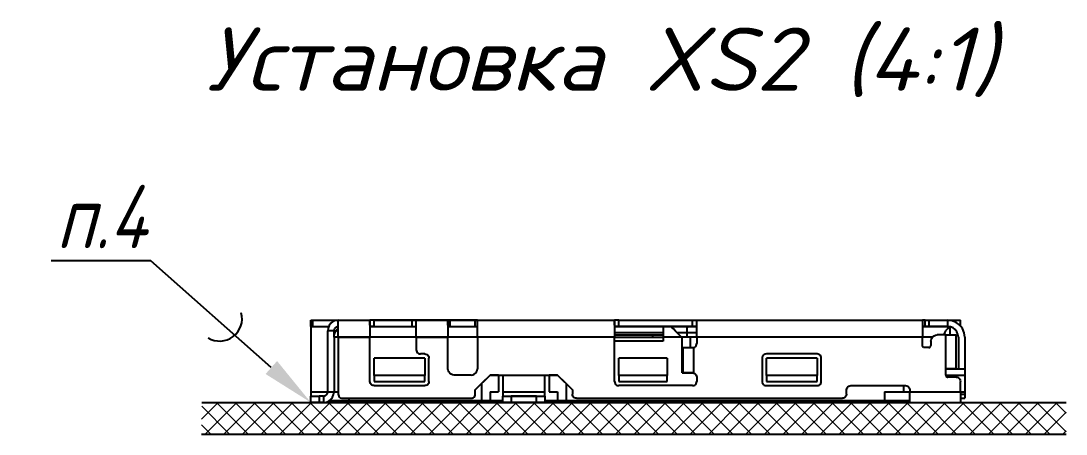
# Model space of a CAD drawing. Extents: x 882 to 2872, y 74 to 1007.
# Drawn here: x 1230.6 to 1329.7, y 437.8 to 477 of the extents above; entities that cross this region are included whole.
import ezdxf
from ezdxf import colors
from ezdxf.entities.mleader import LeaderData, LeaderLine
from ezdxf.math import Vec2, Vec3

# ---------------------------------------------------------------- set-up
doc = ezdxf.new("R2010")
doc.units = 0
doc.header["$MEASUREMENT"] = 0
doc.layers.get('0').update_dxf_attribs({"linetype": 'CONTINUOUS'})
doc.layers.add('сетка', color=7, linetype='CONTINUOUS', lineweight=15)
doc.styles.add('стиль1', font='romans.shx', dxfattribs={"width": 0.75, "oblique": 15, "height": 3.5})

msp = doc.modelspace()

# ---------------------------------------------------------------- hatches: boundary and pattern name
at = {"layer": 'сетка'}
h = msp.add_hatch(dxfattribs=at)
h.set_pattern_fill('ANSI37', color=256, scale=10)
h.set_pattern_definition([(45, (-757.1837, 131.3664), (-0.8838835, 0.8838835), []), (135, (-757.1837, 131.3664), (-0.8838835, -0.8838835), [])])
h.paths.add_polyline_path([(1295.12583, 437.8091), (1295.12583, 440.8091), (1261.80103, 440.8091), (1261.80103, 437.8091)])
h.paths.add_polyline_path([(1261.80103, 437.8091), (1261.80103, 440.8091), (1247.74574, 440.8091), (1247.71463, 437.8091)])
h.paths.add_polyline_path([(1295.12583, 440.8091), (1295.12583, 437.8091), (1329.70175, 437.8091), (1329.70175, 440.8091)])

# ---------------------------------------------------------------- linework, layer by layer
at = {"color": 7}
for p, q in [((1258.08582, 448.0091), (1258.08582, 448.6091)), ((1258.08582, 448.6091), (1258.09264, 448.6091)), ((1258.08582, 448.0091), (1259.77838, 448.0091)), ((1258.08582, 448.0091), (1258.08582, 441.8091)), ((1258.09264, 448.6091), (1258.11262, 448.6091)), ((1258.11262, 448.6091), (1258.1444, 448.6091)), ((1258.1444, 448.6091), (1258.18582, 448.6091)), ((1258.1444, 448.6091), (1258.18582, 448.6091)), ((1258.18582, 448.6091), (1258.23406, 448.6091)), ((1258.23406, 448.6091), (1258.28582, 448.6091)), ((1258.28582, 448.6091), (1260.68582, 448.6091)), ((1258.28582, 448.0091), (1258.28582, 448.6091)), ((1259.8198, 448.1091), (1259.7199, 447.86792)), ((1259.97872, 448.31621), (1259.8198, 448.1091)), ((1260.18582, 448.47513), (1259.97872, 448.31621)), ((1260.427, 448.57503), (1260.18582, 448.47513)), ((1260.48582, 447.95551), (1260.40298, 447.89194)), ((1260.68582, 448.6091), (1260.427, 448.57503)), ((1260.58229, 447.99547), (1260.48582, 447.95551)), ((1260.68582, 448.0091), (1260.58229, 447.99547)), ((1260.68582, 448.55458), (1260.68582, 448.6091)), ((1260.68582, 448.6091), (1263.68582, 448.6091)), ((1260.68582, 448.14047), (1260.68582, 448.55458)), ((1260.68582, 448.39474), (1260.68582, 448.55458)), ((1260.68582, 448.14047), (1260.68582, 448.39474)), ((1260.68582, 447.8091), (1260.68582, 448.14047)), ((1263.68582, 448.6091), (1263.68582, 448.55458)), ((1263.69945, 448.6091), (1263.68582, 448.6091)), ((1263.98229, 448.6091), (1263.68582, 448.6091)), ((1263.68582, 448.55458), (1263.68582, 448.39474)), ((1263.68582, 448.14047), (1263.68582, 448.55458)), ((1263.68582, 448.39474), (1263.68582, 448.14047)), ((1263.68582, 448.14047), (1263.68582, 447.8091)), ((1264.05964, 448.0091), (1263.68582, 448.0091)), ((1263.68582, 448.0091), (1268.08582, 448.0091)), ((1263.73941, 448.6091), (1263.69945, 448.6091)), ((1263.80298, 448.6091), (1263.73941, 448.6091)), ((1263.88582, 448.6091), (1263.80298, 448.6091)), ((1263.98229, 448.6091), (1263.88582, 448.6091)), ((1264.08582, 448.6091), (1263.98229, 448.6091)), ((1273.88582, 448.6091), (1264.05964, 448.6091)), ((1264.08582, 448.6091), (1267.68582, 448.6091)), ((1264.08582, 448.0091), (1264.08582, 448.6091)), ((1267.68582, 448.6091), (1267.78935, 448.6091)), ((1267.68582, 448.0091), (1267.68582, 448.6091)), ((1267.78935, 448.6091), (1267.88582, 448.6091)), ((1267.88582, 448.6091), (1267.96866, 448.6091)), ((1267.96866, 448.6091), (1268.03223, 448.6091)), ((1268.03223, 448.6091), (1268.07219, 448.6091)), ((1268.07219, 448.6091), (1268.08582, 448.6091)), ((1268.08582, 448.55458), (1268.08582, 448.6091)), ((1268.08582, 448.6091), (1271.08582, 448.6091)), ((1268.08582, 448.39474), (1268.08582, 448.55458)), ((1268.08582, 448.14047), (1268.08582, 448.55458)), ((1268.08582, 448.14047), (1268.08582, 448.39474)), ((1268.08582, 447.8091), (1268.08582, 448.14047)), ((1271.08582, 448.6091), (1271.08582, 448.55458)), ((1271.09264, 448.6091), (1271.08582, 448.6091)), ((1271.08582, 448.55458), (1271.08582, 448.39474)), ((1271.08582, 448.14047), (1271.08582, 448.55458)), ((1271.08582, 448.39474), (1271.08582, 448.14047)), ((1271.08582, 448.14047), (1271.08582, 447.8091)), ((1271.08582, 448.0091), (1273.88582, 448.0091)), ((1271.11262, 448.6091), (1271.09264, 448.6091)), ((1271.1444, 448.6091), (1271.11262, 448.6091)), ((1271.18582, 448.6091), (1271.1444, 448.6091)), ((1271.23406, 448.6091), (1271.18582, 448.6091)), ((1271.28582, 448.6091), (1271.23406, 448.6091)), ((1271.28582, 448.6091), (1273.68582, 448.6091)), ((1271.28582, 448.0091), (1271.28582, 448.6091)), ((1273.68582, 448.6091), (1273.73759, 448.6091)), ((1273.68582, 448.0091), (1273.68582, 448.6091)), ((1273.73759, 448.6091), (1273.78582, 448.6091)), ((1273.78582, 448.6091), (1273.82724, 448.6091)), ((1273.82724, 448.6091), (1273.85903, 448.6091)), ((1273.85903, 448.6091), (1273.87901, 448.6091)), ((1273.87901, 448.6091), (1273.88582, 448.6091)), ((1273.88582, 448.55458), (1273.88582, 448.6091)), ((1273.88582, 448.6091), (1286.88582, 448.6091)), ((1273.88582, 448.39474), (1273.88582, 448.55458)), ((1273.88582, 448.14047), (1273.88582, 448.55458)), ((1273.88582, 448.14047), (1273.88582, 448.39474)), ((1273.88582, 447.8091), (1273.88582, 448.14047)), ((1286.88582, 448.6091), (1286.88582, 448.55458)), ((1286.89945, 448.6091), (1286.88582, 448.6091)), ((1287.28582, 448.6091), (1286.88582, 448.6091)), ((1286.88582, 448.55458), (1286.88582, 448.39474)), ((1286.88582, 448.14047), (1286.88582, 448.55458)), ((1286.88582, 448.39474), (1286.88582, 448.14047)), ((1286.88582, 448.14047), (1286.88582, 447.8091)), ((1294.68582, 448.0091), (1286.88582, 448.0091)), ((1286.89945, 448.0091), (1286.88582, 448.0091)), ((1286.88582, 448.0091), (1287.28582, 448.0091)), ((1286.93941, 448.6091), (1286.89945, 448.6091)), ((1286.93941, 448.0091), (1286.89945, 448.0091)), ((1287.00298, 448.6091), (1286.93941, 448.6091)), ((1287.00298, 448.0091), (1286.93941, 448.0091)), ((1287.08582, 448.6091), (1287.00298, 448.6091)), ((1287.08582, 448.0091), (1287.00298, 448.0091)), ((1287.18229, 448.6091), (1287.08582, 448.6091)), ((1287.18229, 448.0091), (1287.08582, 448.0091)), ((1287.28582, 448.6091), (1287.18229, 448.6091)), ((1287.28582, 448.0091), (1287.18229, 448.0091)), ((1287.28582, 448.6091), (1294.28582, 448.6091)), ((1287.28582, 448.0091), (1287.28582, 448.6091)), ((1287.28582, 448.0091), (1294.28582, 448.0091)), ((1291.48582, 448.0091), (1291.48582, 447.97503)), ((1292.24582, 448.0091), (1291.48582, 448.0091)), ((1291.48582, 447.97503), (1291.48582, 447.87513)), ((1292.25475, 448.00018), (1292.24582, 448.0091)), ((1292.28305, 447.97188), (1292.25475, 448.00018)), ((1292.35368, 447.90124), (1292.28305, 447.97188)), ((1293.78526, 447.99096), (1293.76787, 447.9402)), ((1293.80445, 448.0091), (1293.78526, 447.99096)), ((1294.28582, 448.6091), (1294.38935, 448.6091)), ((1294.28582, 448.6091), (1294.68582, 448.6091)), ((1294.28582, 448.0091), (1294.28582, 448.6091)), ((1294.28582, 448.0091), (1294.38935, 448.0091)), ((1294.28582, 448.0091), (1294.68582, 448.0091)), ((1294.28582, 448.0091), (1294.68582, 448.0091)), ((1294.38935, 448.6091), (1294.48582, 448.6091)), ((1294.38935, 448.0091), (1294.48582, 448.0091)), ((1294.48582, 448.6091), (1294.56866, 448.6091)), ((1294.48582, 448.0091), (1294.56866, 448.0091)), ((1294.56866, 448.6091), (1294.63223, 448.6091)), ((1294.56866, 448.0091), (1294.63223, 448.0091)), ((1294.63223, 448.6091), (1294.67219, 448.6091)), ((1294.63223, 448.0091), (1294.67219, 448.0091)), ((1294.67219, 448.6091), (1294.68582, 448.6091)), ((1294.67219, 448.0091), (1294.68582, 448.0091)), ((1294.68582, 448.55458), (1294.68582, 448.6091)), ((1294.68582, 448.6091), (1316.08582, 448.6091)), ((1294.68582, 448.39474), (1294.68582, 448.55458)), ((1294.68582, 448.14047), (1294.68582, 448.55458)), ((1294.68582, 448.14047), (1294.68582, 448.39474)), ((1294.68582, 447.8091), (1294.68582, 448.14047)), ((1316.08582, 448.6091), (1316.08582, 448.55458)), ((1316.33313, 448.6091), (1316.08582, 448.6091)), ((1316.08582, 448.55458), (1316.08582, 448.39474)), ((1316.08582, 448.39474), (1316.08582, 448.14047)), ((1316.08582, 448.14047), (1316.08582, 447.8091)), ((1318.48582, 448.0091), (1316.08582, 448.0091)), ((1316.08582, 448.0091), (1318.68582, 448.0091)), ((1316.33313, 448.6091), (1316.36871, 448.6091)), ((1316.33313, 448.0091), (1316.33313, 448.6091)), ((1316.36871, 448.6091), (1316.43129, 448.6091)), ((1316.43129, 448.6091), (1316.51615, 448.6091)), ((1316.51615, 448.6091), (1316.61687, 448.6091)), ((1316.61687, 448.6091), (1316.72582, 448.6091)), ((1316.72582, 448.6091), (1318.48582, 448.6091)), ((1316.72582, 448.0091), (1316.72582, 448.6091)), ((1318.89993, 448.55458), (1318.48582, 448.6091)), ((1318.48582, 448.6091), (1318.88582, 448.6091)), ((1318.48582, 448.0091), (1318.48582, 448.6091)), ((1318.68582, 448.0091), (1318.68582, 447.99971)), ((1318.68582, 447.99971), (1318.68582, 447.9717)), ((1318.74464, 447.97503), (1318.68582, 447.98277)), ((1318.74464, 447.97503), (1318.68582, 447.98277)), ((1318.68582, 447.9717), (1318.68582, 447.92562)), ((1318.98582, 447.87513), (1318.74464, 447.97503)), ((1318.98582, 447.87513), (1318.74464, 447.97503)), ((1318.88582, 448.6091), (1319.09288, 448.6091)), ((1318.88582, 448.55644), (1318.88582, 448.6091)), ((1319.28582, 448.39474), (1318.89993, 448.55458)), ((1319.09288, 448.6091), (1319.28582, 448.6091)), ((1319.28582, 448.6091), (1319.45151, 448.6091)), ((1319.61719, 448.14047), (1319.28582, 448.39474)), ((1319.45151, 448.6091), (1319.57864, 448.6091)), ((1319.57864, 448.6091), (1319.65856, 448.6091)), ((1319.87146, 447.8091), (1319.61719, 448.14047)), ((1319.65856, 448.6091), (1319.68582, 448.6091)), ((1319.68582, 448.05103), (1319.68582, 448.6091)), ((1259.7199, 447.86792), (1259.68582, 447.6091)), ((1259.68582, 441.8091), (1259.68582, 447.6091)), ((1260.28582, 447.6091), (1259.68582, 447.6091)), ((1260.29945, 447.71263), (1260.28582, 447.6091)), ((1260.28582, 447.0091), (1260.28582, 447.6091)), ((1260.28582, 447.0091), (1260.30157, 447.18587)), ((1260.28582, 447.0091), (1260.28582, 441.8091)), ((1273.88582, 447.0091), (1260.28582, 447.0091)), ((1260.33941, 447.8091), (1260.29945, 447.71263)), ((1260.30157, 447.18587), (1260.352, 447.36684)), ((1260.31583, 447.23705), (1260.3199, 447.26792)), ((1260.3199, 447.26792), (1260.33377, 447.30141)), ((1260.40298, 447.89194), (1260.33941, 447.8091)), ((1260.352, 447.36684), (1260.43954, 447.54184)), ((1260.40358, 447.46995), (1260.4198, 447.5091)), ((1260.4198, 447.5091), (1260.42947, 447.52171)), ((1260.43954, 447.54184), (1260.56251, 447.69962)), ((1260.56251, 447.69962), (1260.68582, 447.80522)), ((1260.57265, 447.70831), (1260.57872, 447.71621)), ((1260.57872, 447.71621), (1260.60914, 447.73955)), ((1260.68582, 447.42321), (1260.68582, 447.8091)), ((1260.68582, 447.0091), (1260.68582, 447.42321)), ((1260.68582, 447.0091), (1260.68582, 441.6091)), ((1260.68582, 447.0091), (1263.68582, 447.0091)), ((1263.68582, 447.8091), (1263.68582, 447.42321)), ((1263.68582, 447.42321), (1263.68582, 447.0091)), ((1263.68582, 442.8091), (1263.68582, 447.0091)), ((1268.08582, 447.42321), (1268.08582, 447.8091)), ((1268.08582, 447.0091), (1268.08582, 447.42321)), ((1268.08582, 447.0091), (1268.08582, 445.8091)), ((1268.08582, 447.0091), (1271.08582, 447.0091)), ((1271.08582, 447.8091), (1271.08582, 447.42321)), ((1271.08582, 447.42321), (1271.08582, 447.0091)), ((1271.08582, 444.0091), (1271.08582, 447.0091)), ((1273.88582, 447.42321), (1273.88582, 447.8091)), ((1273.88582, 447.0091), (1273.88582, 447.42321)), ((1273.88582, 447.0091), (1273.88582, 444.0091)), ((1286.88582, 447.0091), (1273.88582, 447.0091)), ((1286.88582, 447.8091), (1286.88582, 447.42321)), ((1286.88582, 447.42321), (1286.88582, 447.0091)), ((1291.48582, 447.4091), (1286.88582, 447.4091)), ((1286.88582, 447.2091), (1290.48582, 447.2091)), ((1286.88582, 442.8091), (1286.88582, 447.0091)), ((1286.88582, 447.0091), (1291.48582, 447.0091)), ((1290.48582, 447.2091), (1290.74464, 447.2091)), ((1290.48582, 447.2091), (1290.48582, 447.0091)), ((1290.74464, 447.2091), (1290.98582, 447.2091)), ((1290.98582, 447.2091), (1291.19293, 447.2091)), ((1291.19293, 447.2091), (1291.35185, 447.2091)), ((1291.35185, 447.2091), (1291.45175, 447.2091)), ((1291.45175, 447.2091), (1291.48582, 447.2091)), ((1291.48582, 447.87513), (1291.48582, 447.71621)), ((1291.48582, 447.71621), (1291.48582, 447.5091)), ((1291.48582, 447.5091), (1291.48582, 447.26792)), ((1291.48582, 447.26792), (1291.48582, 447.0091)), ((1291.48582, 447.0091), (1291.48582, 446.6091)), ((1291.48582, 447.0091), (1291.48582, 446.6091)), ((1293.24582, 447.0091), (1291.48582, 447.0091)), ((1292.47221, 447.78271), (1292.35368, 447.90124)), ((1292.67029, 447.58464), (1292.47221, 447.78271)), ((1292.92415, 447.33078), (1292.67029, 447.58464)), ((1293.72582, 447.4091), (1292.84582, 447.4091)), ((1293.24582, 447.0091), (1292.92415, 447.33078)), ((1293.28582, 447.0091), (1293.24582, 447.0091)), ((1294.08582, 447.0091), (1293.28582, 447.0091)), ((1293.28582, 443.6091), (1293.28582, 447.0091)), ((1293.72624, 447.47105), (1293.72582, 447.4091)), ((1293.72582, 447.4091), (1293.72582, 447.0091)), ((1294.68582, 447.4091), (1293.72582, 447.4091)), ((1293.72756, 447.53465), (1293.72624, 447.47105)), ((1293.73273, 447.65495), (1293.72756, 447.53465)), ((1293.74148, 447.7684), (1293.73273, 447.65495)), ((1293.75347, 447.86593), (1293.74148, 447.7684)), ((1293.76787, 447.9402), (1293.75347, 447.86593)), ((1294.08582, 446.0091), (1294.08582, 447.0091)), ((1294.68582, 447.0091), (1294.08582, 447.0091)), ((1294.68582, 447.42321), (1294.68582, 447.8091)), ((1294.68582, 447.0091), (1294.68582, 447.42321)), ((1294.68582, 447.0091), (1294.68582, 446.4091)), ((1316.08582, 447.0091), (1294.68582, 447.0091)), ((1316.08582, 447.8091), (1316.08582, 447.42321)), ((1316.08582, 447.42321), (1316.08582, 447.0091)), ((1316.08582, 446.2091), (1316.08582, 447.0091)), ((1317.04294, 447.0091), (1316.08582, 447.0091)), ((1316.96621, 446.9091), (1317.06156, 447.03336)), ((1317.06156, 447.03336), (1317.18582, 447.12872)), ((1317.18582, 447.12872), (1317.33053, 447.18866)), ((1317.33053, 447.18866), (1317.48582, 447.2091)), ((1318.28582, 447.2091), (1317.48582, 447.2091)), ((1318.11159, 447.23466), (1318.10721, 447.2091)), ((1318.17046, 447.41173), (1318.11159, 447.23466)), ((1318.27505, 447.59446), (1318.17046, 447.41173)), ((1318.45163, 447.78228), (1318.27505, 447.59446)), ((1318.28582, 447.2091), (1318.54464, 447.2091)), ((1318.28582, 444.0091), (1318.28582, 447.2091)), ((1318.68582, 447.92562), (1318.45163, 447.78228)), ((1318.54464, 447.2091), (1318.78582, 447.2091)), ((1318.68582, 447.92562), (1318.68582, 447.2091)), ((1318.78582, 447.2091), (1318.99293, 447.2091)), ((1319.19293, 447.71621), (1318.98582, 447.87513)), ((1319.19293, 447.71621), (1318.98582, 447.87513)), ((1318.99293, 447.2091), (1319.15185, 447.2091)), ((1319.15185, 447.2091), (1319.25175, 447.2091)), ((1319.35185, 447.5091), (1319.19293, 447.71621)), ((1319.35185, 447.5091), (1319.19293, 447.71621)), ((1319.25175, 447.2091), (1319.28582, 447.2091)), ((1319.28582, 444.0091), (1319.28582, 447.2091)), ((1319.45175, 447.26792), (1319.35185, 447.5091)), ((1319.45175, 447.26792), (1319.35185, 447.5091)), ((1319.48582, 447.0091), (1319.45175, 447.26792)), ((1319.48582, 447.0091), (1319.45175, 447.26792)), ((1319.48582, 447.0091), (1319.48582, 444.0091)), ((1319.48582, 447.0091), (1319.48582, 444.0091)), ((1320.0313, 447.42321), (1319.87146, 447.8091)), ((1320.08582, 447.0091), (1320.0313, 447.42321)), ((1320.08582, 447.0091), (1320.08582, 443.4091)), ((1291.48582, 446.6091), (1286.88582, 446.6091)), ((1293.36582, 446.0091), (1293.36582, 443.6091)), ((1293.36582, 446.0091), (1293.39517, 446.0091)), ((1293.39517, 446.0091), (1293.47177, 446.0091)), ((1293.47177, 446.0091), (1293.58136, 446.0091)), ((1293.58136, 446.0091), (1293.72629, 446.0091)), ((1293.72629, 446.0091), (1293.89332, 446.0091)), ((1293.89332, 446.0091), (1294.07717, 446.0091)), ((1294.07717, 446.0091), (1294.18011, 446.0091)), ((1294.18011, 446.0091), (1294.28589, 446.0091)), ((1294.28589, 446.0091), (1294.3894, 446.02274)), ((1294.28589, 446.0091), (1294.36582, 446.0091)), ((1294.36582, 446.0091), (1294.36582, 443.6091)), ((1294.3894, 446.02274), (1294.48586, 446.06271)), ((1294.48586, 446.06271), (1294.56869, 446.12628)), ((1294.56869, 446.12628), (1294.63224, 446.20912)), ((1294.63224, 446.20912), (1294.67219, 446.30558)), ((1294.67219, 446.30558), (1294.68582, 446.4091)), ((1316.09264, 446.15734), (1316.08582, 446.2091)), ((1316.11262, 446.1091), (1316.09264, 446.15734)), ((1316.1444, 446.06768), (1316.11262, 446.1091)), ((1316.18582, 446.0359), (1316.1444, 446.06768)), ((1316.23406, 446.01592), (1316.18582, 446.0359)), ((1316.28582, 446.0091), (1316.23406, 446.01592)), ((1316.68582, 446.0091), (1316.28582, 446.0091)), ((1316.68582, 446.0091), (1316.73759, 446.01592)), ((1316.73759, 446.01592), (1316.78582, 446.0359)), ((1316.78582, 446.0359), (1316.82724, 446.06768)), ((1316.82724, 446.06768), (1316.85903, 446.1091)), ((1316.85903, 446.1091), (1316.87901, 446.15734)), ((1316.87901, 446.15734), (1316.88582, 446.2091)), ((1316.88582, 446.6091), (1316.90627, 446.76439)), ((1316.88582, 446.6091), (1316.88582, 446.2091)), ((1316.90627, 446.76439), (1316.96621, 446.9091)), ((1264.08582, 443.36061), (1264.08582, 445.0091)), ((1268.88582, 445.0091), (1264.08582, 445.0091)), ((1268.08582, 445.8091), (1268.09945, 445.70557)), ((1268.09945, 445.70557), (1268.13941, 445.6091)), ((1268.13941, 445.6091), (1268.20298, 445.52626)), ((1268.20298, 445.52626), (1268.28582, 445.46269)), ((1268.28582, 445.46269), (1268.38229, 445.42273)), ((1268.38229, 445.42273), (1268.48582, 445.4091)), ((1268.88582, 445.4091), (1268.48582, 445.4091)), ((1268.88582, 445.4091), (1268.98935, 445.39547)), ((1268.88582, 445.0091), (1268.88582, 443.36061)), ((1268.98935, 445.39547), (1269.08582, 445.35551)), ((1269.08582, 445.35551), (1269.16866, 445.29194)), ((1269.16866, 445.29194), (1269.23223, 445.2091)), ((1269.23223, 445.2091), (1269.27219, 445.11263)), ((1269.27219, 445.11263), (1269.28582, 445.0091)), ((1269.28582, 442.8091), (1269.28582, 445.0091)), ((1287.28582, 443.36061), (1287.28582, 445.0091)), ((1291.88582, 445.0091), (1287.28582, 445.0091)), ((1291.88582, 445.0091), (1291.88582, 443.36061)), ((1300.89945, 445.11263), (1300.88582, 445.0091)), ((1300.88582, 445.0091), (1300.88582, 442.8091)), ((1300.93941, 445.2091), (1300.89945, 445.11263)), ((1301.00298, 445.29194), (1300.93941, 445.2091)), ((1301.08582, 445.35551), (1301.00298, 445.29194)), ((1301.18229, 445.39547), (1301.08582, 445.35551)), ((1301.28582, 445.4091), (1301.18229, 445.39547)), ((1306.08582, 445.4091), (1301.28582, 445.4091)), ((1301.28582, 443.36061), (1301.28582, 445.0091)), ((1306.08582, 445.0091), (1301.28582, 445.0091)), ((1306.18935, 445.39547), (1306.08582, 445.4091)), ((1306.08582, 445.0091), (1306.08582, 443.36061)), ((1306.28582, 445.35551), (1306.18935, 445.39547)), ((1306.36866, 445.29194), (1306.28582, 445.35551)), ((1306.43223, 445.2091), (1306.36866, 445.29194)), ((1306.47219, 445.11263), (1306.43223, 445.2091)), ((1306.48582, 445.0091), (1306.47219, 445.11263)), ((1306.48582, 442.8091), (1306.48582, 445.0091)), ((1271.10627, 443.85381), (1271.08582, 444.0091)), ((1273.86538, 443.85381), (1273.88582, 444.0091)), ((1318.54464, 444.0091), (1318.28582, 444.0091)), ((1318.28582, 443.4091), (1318.28582, 444.0091)), ((1318.28582, 444.0091), (1320.08582, 444.0091)), ((1318.78582, 444.0091), (1318.54464, 444.0091)), ((1318.99293, 444.0091), (1318.78582, 444.0091)), ((1319.15185, 444.0091), (1318.99293, 444.0091)), ((1319.19327, 444.0091), (1319.15185, 444.0091)), ((1320.08582, 444.0091), (1320.08582, 443.4091)), ((1268.88582, 443.36061), (1264.08582, 443.36061)), ((1264.08582, 443.36061), (1264.08582, 442.8091)), ((1268.88582, 442.8091), (1268.88582, 443.36061)), ((1271.16621, 443.7091), (1271.10627, 443.85381)), ((1271.26156, 443.58484), (1271.16621, 443.7091)), ((1271.38582, 443.48949), (1271.26156, 443.58484)), ((1271.53053, 443.42955), (1271.38582, 443.48949)), ((1271.68582, 443.4091), (1271.53053, 443.42955)), ((1273.28582, 443.4091), (1271.68582, 443.4091)), ((1273.28582, 443.4091), (1273.44111, 443.42955)), ((1273.44111, 443.42955), (1273.58582, 443.48949)), ((1273.58582, 443.48949), (1273.71009, 443.58484)), ((1273.68582, 442.0091), (1275.08582, 443.4091)), ((1273.71009, 443.58484), (1273.80544, 443.7091)), ((1273.80544, 443.7091), (1273.86538, 443.85381)), ((1275.08582, 443.4091), (1274.28582, 442.6091)), ((1275.08582, 443.4091), (1281.48582, 443.4091)), ((1275.08582, 443.4091), (1275.88582, 443.4091)), ((1275.88582, 443.4091), (1275.08582, 443.4091)), ((1275.88582, 443.4091), (1275.88582, 441.8091)), ((1276.28582, 443.4091), (1276.28582, 441.8091)), ((1280.28582, 441.8091), (1280.28582, 443.4091)), ((1280.68582, 443.4091), (1280.68582, 441.8091)), ((1280.68582, 443.4091), (1281.48582, 443.4091)), ((1281.48582, 443.4091), (1280.68582, 443.4091)), ((1281.48582, 443.4091), (1282.88582, 442.0091)), ((1282.28582, 442.6091), (1281.48582, 443.4091)), ((1291.88582, 443.36061), (1287.28582, 443.36061)), ((1287.28582, 443.36061), (1287.28582, 442.8091)), ((1291.88582, 442.8091), (1291.88582, 443.36061)), ((1293.28582, 443.6091), (1294.36582, 443.6091)), ((1293.45175, 443.6091), (1293.44993, 443.6091)), ((1293.55067, 443.6091), (1293.45175, 443.6091)), ((1293.68319, 443.6091), (1293.55067, 443.6091)), ((1293.8449, 443.6091), (1293.68319, 443.6091)), ((1294.04347, 443.6091), (1293.8449, 443.6091)), ((1294.28589, 443.6091), (1294.04347, 443.6091)), ((1294.28589, 443.6091), (1294.3894, 443.59546)), ((1294.36582, 443.6091), (1294.28589, 443.6091)), ((1294.3894, 443.59546), (1294.48586, 443.55549)), ((1294.48586, 443.55549), (1294.56869, 443.49192)), ((1294.56869, 443.49192), (1294.63224, 443.40908)), ((1294.63224, 443.40908), (1294.67219, 443.31262)), ((1294.67219, 443.31262), (1294.68582, 443.2091)), ((1294.68582, 443.2091), (1294.68582, 442.8091)), ((1306.08582, 443.36061), (1301.28582, 443.36061)), ((1301.28582, 443.36061), (1301.28582, 442.8091)), ((1306.08582, 442.8091), (1306.08582, 443.36061)), ((1318.28582, 443.4091), (1318.29264, 443.35734)), ((1318.28582, 443.4091), (1320.08582, 443.4091)), ((1318.29264, 443.35734), (1318.31262, 443.3091)), ((1318.31262, 443.3091), (1318.3444, 443.26768)), ((1318.3444, 443.26768), (1318.38582, 443.2359)), ((1318.38582, 443.2359), (1318.43406, 443.21592)), ((1318.43406, 443.21592), (1318.48582, 443.2091)), ((1319.28582, 443.2091), (1318.48582, 443.2091)), ((1319.28582, 443.2091), (1319.38935, 443.19547)), ((1319.38935, 443.19547), (1319.48582, 443.15551)), ((1319.48582, 443.15551), (1319.56866, 443.09194)), ((1319.56866, 443.09194), (1319.63223, 443.0091)), ((1319.63223, 443.0091), (1319.67219, 442.91263)), ((1320.08582, 443.4091), (1320.08582, 441.8091)), ((1263.69945, 442.70557), (1263.68582, 442.8091)), ((1263.73941, 442.6091), (1263.69945, 442.70557)), ((1263.80298, 442.52626), (1263.73941, 442.6091)), ((1263.88582, 442.46269), (1263.80298, 442.52626)), ((1263.98229, 442.42273), (1263.88582, 442.46269)), ((1264.08582, 442.4091), (1263.98229, 442.42273)), ((1264.08582, 442.8091), (1268.88582, 442.8091)), ((1264.08582, 442.4091), (1268.88582, 442.4091)), ((1268.98935, 442.42273), (1268.88582, 442.4091)), ((1269.08582, 442.46269), (1268.98935, 442.42273)), ((1269.16866, 442.52626), (1269.08582, 442.46269)), ((1269.23223, 442.6091), (1269.16866, 442.52626)), ((1269.27219, 442.70557), (1269.23223, 442.6091)), ((1269.28582, 442.8091), (1269.27219, 442.70557)), ((1273.68582, 441.6091), (1273.68582, 442.0091)), ((1274.28582, 442.6091), (1274.28582, 441.0091)), ((1282.28582, 442.6091), (1282.28582, 441.0091)), ((1282.88582, 442.0091), (1282.88582, 441.6091)), ((1286.88582, 442.8091), (1286.89945, 442.70557)), ((1286.89945, 442.70557), (1286.93941, 442.6091)), ((1286.93941, 442.6091), (1287.00298, 442.52626)), ((1287.00298, 442.52626), (1287.08582, 442.46269)), ((1287.08582, 442.46269), (1287.18229, 442.42273)), ((1287.18229, 442.42273), (1287.28582, 442.4091)), ((1287.28582, 442.8091), (1291.88582, 442.8091)), ((1294.28582, 442.4091), (1287.28582, 442.4091)), ((1294.28582, 442.4091), (1294.38935, 442.42273)), ((1294.38935, 442.42273), (1294.48582, 442.46269)), ((1294.48582, 442.46269), (1294.56866, 442.52626)), ((1294.56866, 442.52626), (1294.63223, 442.6091)), ((1294.63223, 442.6091), (1294.67219, 442.70557)), ((1294.67219, 442.70557), (1294.68582, 442.8091)), ((1300.88582, 442.8091), (1300.89945, 442.70557)), ((1300.89945, 442.70557), (1300.93941, 442.6091)), ((1300.93941, 442.6091), (1301.00298, 442.52626)), ((1301.00298, 442.52626), (1301.08582, 442.46269)), ((1301.08582, 442.46269), (1301.18229, 442.42273)), ((1301.18229, 442.42273), (1301.28582, 442.4091)), ((1301.28582, 442.8091), (1306.08582, 442.8091)), ((1301.28582, 442.4091), (1306.08582, 442.4091)), ((1306.08582, 442.4091), (1306.18935, 442.42273)), ((1306.18935, 442.42273), (1306.28582, 442.46269)), ((1306.28582, 442.46269), (1306.36866, 442.52626)), ((1306.36866, 442.52626), (1306.43223, 442.6091)), ((1306.43223, 442.6091), (1306.47219, 442.70557)), ((1306.47219, 442.70557), (1306.48582, 442.8091)), ((1308.88582, 442.0091), (1308.89945, 442.11263)), ((1308.88582, 441.6091), (1308.88582, 442.0091)), ((1308.89945, 442.11263), (1308.93941, 442.2091)), ((1308.93941, 442.2091), (1309.00298, 442.29194)), ((1309.00298, 442.29194), (1309.08582, 442.35551)), ((1309.08582, 442.35551), (1309.18229, 442.39547)), ((1309.18229, 442.39547), (1309.28582, 442.4091)), ((1309.28582, 442.4091), (1314.48582, 442.4091)), ((1314.28582, 442.4091), (1314.28582, 441.8091)), ((1314.48582, 442.4091), (1314.59005, 442.39528)), ((1314.59005, 442.39528), (1314.68708, 442.35478)), ((1314.68708, 442.35478), (1314.77021, 442.29039)), ((1314.77021, 442.29039), (1314.83368, 442.20657)), ((1314.83368, 442.20657), (1314.87312, 442.1091)), ((1314.87312, 442.1091), (1314.88582, 442.1091)), ((1314.88582, 442.1091), (1314.88582, 441.8091)), ((1319.67219, 442.91263), (1319.68582, 442.8091)), ((1319.68582, 441.8091), (1319.68582, 442.8091)), ((1258.08582, 441.8091), (1259.68582, 441.8091)), ((1258.08582, 441.8091), (1258.08582, 441.4091)), ((1258.08582, 440.8091), (1258.08582, 441.4091)), ((1258.08582, 441.4091), (1258.11308, 441.4091)), ((1258.11308, 441.4091), (1258.193, 441.4091)), ((1258.193, 441.4091), (1258.32014, 441.4091)), ((1258.32014, 441.4091), (1258.48582, 441.4091)), ((1258.48582, 441.4091), (1258.67877, 441.4091)), ((1258.67877, 441.4091), (1258.88582, 441.4091)), ((1259.28582, 441.4091), (1258.88582, 441.4091)), ((1258.88582, 441.4091), (1258.88582, 440.8091)), ((1259.28582, 441.4091), (1259.38935, 441.42273)), ((1259.28582, 441.4091), (1259.28582, 440.8091)), ((1259.38935, 441.42273), (1259.48582, 441.46269)), ((1259.48582, 441.46269), (1259.56866, 441.52626)), ((1259.56866, 441.52626), (1259.63223, 441.6091)), ((1259.63223, 441.6091), (1259.67219, 441.70557)), ((1259.67219, 441.70557), (1259.68582, 441.8091)), ((1259.68582, 441.8091), (1260.28582, 441.8091)), ((1259.78582, 440.94308), (1259.99293, 441.10199)), ((1259.99293, 441.10199), (1260.15185, 441.3091)), ((1260.15185, 441.3091), (1260.25175, 441.55028)), ((1260.25175, 441.55028), (1260.28582, 441.8091)), ((1260.28582, 441.8091), (1260.68582, 441.8091)), ((1260.68582, 441.6091), (1260.69945, 441.50557)), ((1260.69945, 441.50557), (1260.73941, 441.4091)), ((1260.73941, 441.4091), (1260.80298, 441.32626)), ((1260.80298, 441.32626), (1260.88582, 441.26269)), ((1260.88582, 441.26269), (1260.98229, 441.22273)), ((1260.98229, 441.22273), (1261.08582, 441.2091)), ((1261.08582, 441.2091), (1273.28582, 441.2091)), ((1261.68582, 441.2091), (1261.68582, 441.0091)), ((1273.28582, 441.2091), (1273.38935, 441.22273)), ((1273.38935, 441.22273), (1273.48582, 441.26269)), ((1273.48582, 441.26269), (1273.56866, 441.32626)), ((1273.56866, 441.32626), (1273.63223, 441.4091)), ((1273.63223, 441.4091), (1273.67219, 441.50557)), ((1273.67219, 441.50557), (1273.68582, 441.6091)), ((1275.08582, 441.8091), (1275.88582, 441.8091)), ((1275.08582, 441.8091), (1275.08582, 441.0091)), ((1276.28582, 441.8091), (1276.28582, 441.70557)), ((1276.28582, 441.8091), (1280.28582, 441.8091)), ((1276.28582, 441.70557), (1276.28582, 441.6091)), ((1276.28582, 441.6091), (1276.28582, 441.52626)), ((1276.28582, 441.52626), (1276.28582, 441.46269)), ((1276.28582, 441.46269), (1276.28582, 441.42273)), ((1276.28582, 441.42273), (1276.28582, 441.4091)), ((1276.28582, 441.4091), (1276.31308, 441.4091)), ((1276.28582, 440.8091), (1276.28582, 441.4091)), ((1276.31308, 441.4091), (1276.393, 441.4091)), ((1276.31308, 441.4091), (1280.25856, 441.4091)), ((1276.393, 441.4091), (1276.52014, 441.4091)), ((1276.52014, 441.4091), (1276.68582, 441.4091)), ((1276.68582, 441.4091), (1276.87877, 441.4091)), ((1276.87877, 441.4091), (1277.08582, 441.4091)), ((1279.48582, 441.4091), (1277.08582, 441.4091)), ((1277.08582, 441.4091), (1277.08582, 440.8091)), ((1279.48582, 441.4091), (1279.69288, 441.4091)), ((1279.48582, 440.8091), (1279.48582, 441.4091)), ((1279.69288, 441.4091), (1279.88582, 441.4091)), ((1279.88582, 441.4091), (1280.05151, 441.4091)), ((1280.05151, 441.4091), (1280.17864, 441.4091)), ((1280.17864, 441.4091), (1280.25856, 441.4091)), ((1280.25856, 441.4091), (1280.28582, 441.4091)), ((1280.28582, 441.70557), (1280.28582, 441.8091)), ((1280.28582, 441.6091), (1280.28582, 441.70557)), ((1280.28582, 441.52626), (1280.28582, 441.6091)), ((1280.28582, 441.46269), (1280.28582, 441.52626)), ((1280.28582, 441.42273), (1280.28582, 441.46269)), ((1280.28582, 441.4091), (1280.28582, 441.42273)), ((1280.28582, 441.4091), (1280.28582, 440.8091)), ((1280.68582, 441.8091), (1281.48582, 441.8091)), ((1281.48582, 441.8091), (1281.48582, 441.0091)), ((1282.89945, 441.50557), (1282.88582, 441.6091)), ((1282.93941, 441.4091), (1282.89945, 441.50557)), ((1283.00298, 441.32626), (1282.93941, 441.4091)), ((1283.08582, 441.26269), (1283.00298, 441.32626)), ((1283.18229, 441.22273), (1283.08582, 441.26269)), ((1283.28582, 441.2091), (1283.18229, 441.22273)), ((1283.28582, 441.2091), (1308.48582, 441.2091)), ((1308.58935, 441.22273), (1308.48582, 441.2091)), ((1308.68582, 441.26269), (1308.58935, 441.22273)), ((1308.76866, 441.32626), (1308.68582, 441.26269)), ((1308.83223, 441.4091), (1308.76866, 441.32626)), ((1308.87219, 441.50557), (1308.83223, 441.4091)), ((1308.88582, 441.6091), (1308.87219, 441.50557)), ((1312.48582, 441.8091), (1314.28582, 441.8091)), ((1312.48582, 441.8091), (1312.48582, 441.0091)), ((1314.28582, 441.8091), (1314.88582, 441.8091)), ((1314.88582, 441.55028), (1314.88582, 441.8091)), ((1314.88582, 441.8091), (1319.68582, 441.8091)), ((1314.88582, 441.3091), (1314.88582, 441.55028)), ((1314.88582, 441.10199), (1314.88582, 441.3091)), ((1314.88582, 440.94308), (1314.88582, 441.10199)), ((1319.68582, 441.8091), (1319.68582, 441.55028)), ((1319.68582, 441.8091), (1320.08582, 441.8091)), ((1319.68582, 441.6091), (1320.08582, 441.6091)), ((1319.68582, 441.55028), (1319.68582, 441.3091)), ((1319.68582, 441.3091), (1319.68582, 441.10199)), ((1319.68582, 441.2091), (1320.08582, 441.2091)), ((1319.68582, 441.2091), (1319.68582, 440.84317)), ((1319.68582, 441.10199), (1319.68582, 440.94308)), ((1320.08582, 441.8091), (1320.08582, 441.6091)), ((1320.08582, 441.6091), (1320.08582, 441.50557)), ((1320.08582, 441.50557), (1320.08582, 441.4091)), ((1320.08582, 441.4091), (1320.08582, 441.32626)), ((1320.08582, 441.32626), (1320.08582, 441.26269)), ((1320.08582, 441.26269), (1320.08582, 441.22273)), ((1320.08582, 441.22273), (1320.08582, 441.2091)), ((1258.11308, 440.8091), (1258.08582, 440.8091)), ((1258.193, 440.8091), (1258.11308, 440.8091)), ((1258.32014, 440.8091), (1258.193, 440.8091)), ((1258.48582, 440.8091), (1258.32014, 440.8091)), ((1258.67877, 440.8091), (1258.48582, 440.8091)), ((1258.88582, 440.8091), (1258.67877, 440.8091)), ((1259.28582, 440.8091), (1258.88582, 440.8091)), ((1259.28582, 440.8091), (1259.54464, 440.84317)), ((1259.54464, 440.84317), (1259.78582, 440.94308)), ((1259.87187, 441.0091), (1261.68582, 441.0091)), ((1261.68582, 441.0091), (1274.28582, 441.0091)), ((1274.28582, 441.0091), (1275.08582, 441.0091)), ((1275.08582, 441.0091), (1276.28582, 441.0091)), ((1276.31308, 440.8091), (1276.28582, 440.8091)), ((1276.393, 440.8091), (1276.31308, 440.8091)), ((1276.52014, 440.8091), (1276.393, 440.8091)), ((1276.68582, 440.8091), (1276.52014, 440.8091)), ((1276.87877, 440.8091), (1276.68582, 440.8091)), ((1277.08582, 440.8091), (1276.87877, 440.8091)), ((1279.48582, 440.8091), (1277.08582, 440.8091)), ((1279.69288, 440.8091), (1279.48582, 440.8091)), ((1279.88582, 440.8091), (1279.69288, 440.8091)), ((1280.05151, 440.8091), (1279.88582, 440.8091)), ((1280.17864, 440.8091), (1280.05151, 440.8091)), ((1280.25856, 440.8091), (1280.17864, 440.8091)), ((1280.28582, 440.8091), (1280.25856, 440.8091)), ((1280.28582, 441.0091), (1281.48582, 441.0091)), ((1281.48582, 441.0091), (1282.28582, 441.0091)), ((1282.28582, 441.0091), (1312.48582, 441.0091)), ((1303.41787, 441.0091), (1303.48582, 440.96987)), ((1303.48582, 440.96987), (1303.6754, 440.88147)), ((1303.6754, 440.88147), (1303.87744, 440.82733)), ((1303.87744, 440.82733), (1304.08582, 440.8091)), ((1304.08582, 440.8091), (1329.70175, 440.8091)), ((1307.28582, 440.8091), (1307.28582, 441.0091)), ((1312.48582, 441.0091), (1314.88582, 441.0091)), ((1314.88582, 440.84317), (1314.88582, 441.0091)), ((1314.88582, 440.84317), (1314.88582, 440.94308)), ((1314.88582, 440.8091), (1314.88582, 440.84317)), ((1314.88582, 440.8091), (1319.68582, 440.8091)), ((1319.68582, 440.94308), (1319.68582, 440.84317)), ((1319.68582, 440.84317), (1319.68582, 440.8091))]:
    msp.add_line(p, q, dxfattribs=at)
at = {"lineweight": 25}
for points in [[(1247.74574, 440.8091), (1261.80103, 440.8091)], [(1261.80103, 440.8091), (1293.65263, 440.8091)], [(1293.65263, 440.8091), (1306.16437, 440.8091)], [(1247.71463, 437.8091), (1261.80103, 437.8091)], [(1261.80103, 437.8091), (1293.65263, 437.8091)], [(1293.65263, 437.8091), (1329.70175, 437.8091)]]:
    msp.add_lwpolyline(points, dxfattribs=at)
msp.add_arc((1249.43705, 448.76409), 2.1325, 239.2519425, 14.838375)

# ---------------------------------------------------------------- texts
at = {"layer": 'сетка', "insert": (1248.17372, 476.37012), "char_height": 6, "attachment_point": 1, "style": 'стиль1'}
msp.add_mtext_dynamic_manual_height_columns('{\\W1;Установка XS2 (4:1)}', width=87.6692763, gutter_width=20, heights=[0], dxfattribs=at)

# ---------------------------------------------------------------- leaders
ml = msp.add_multileader_mtext('Standard')
ml.set_content('п.4', color=256, style='стиль1')
ml.set_leader_properties()
ml.build(insert=Vec2(0, 0))
ml.multileader.update_dxf_attribs({"text_left_attachment_type": 6, "text_right_attachment_type": 6, "dogleg_length": 0.36, "arrow_head_size": 5})
ctx = ml.context
ctx.base_point, ctx.char_height, ctx.arrow_head_size, ctx.landing_gap_size, ctx.plane_origin = Vec3(1232.63514, 454.23678), 6, 5, 0.09, Vec3(1227.86493, 444.84324)
ctx.left_attachment, ctx.right_attachment, ctx.text_align_type = 6, 6, 2
notes = []
notes.append((ctx, [(1, (1, 1, 0), (1242.92569, 454.23678), (-1, 0), 0.36, [(0, [(1258.08582, 440.8091)], 0, [])])]))
ctx.mtext.insert, ctx.mtext.alignment, ctx.mtext.flow_direction = Vec3(1242.47569, 461.43678), 3, 5
for ctx, leaders in notes:
    for number, flags, end, landing, length, lines in leaders:
        leader = LeaderData()
        leader.index, (leader.has_last_leader_line, leader.has_dogleg_vector, leader.attachment_direction) = number, flags
        leader.last_leader_point, leader.dogleg_vector, leader.dogleg_length = Vec3(end), Vec3(landing), length
        for number, points, colour, breaks in lines:
            line = LeaderLine()
            line.index, line.vertices, line.color, line.breaks = number, Vec3.list(points), colors.encode_raw_color(colour), breaks
            leader.lines.append(line)
        ctx.leaders.append(leader)

doc.saveas('drawing.dxf')
